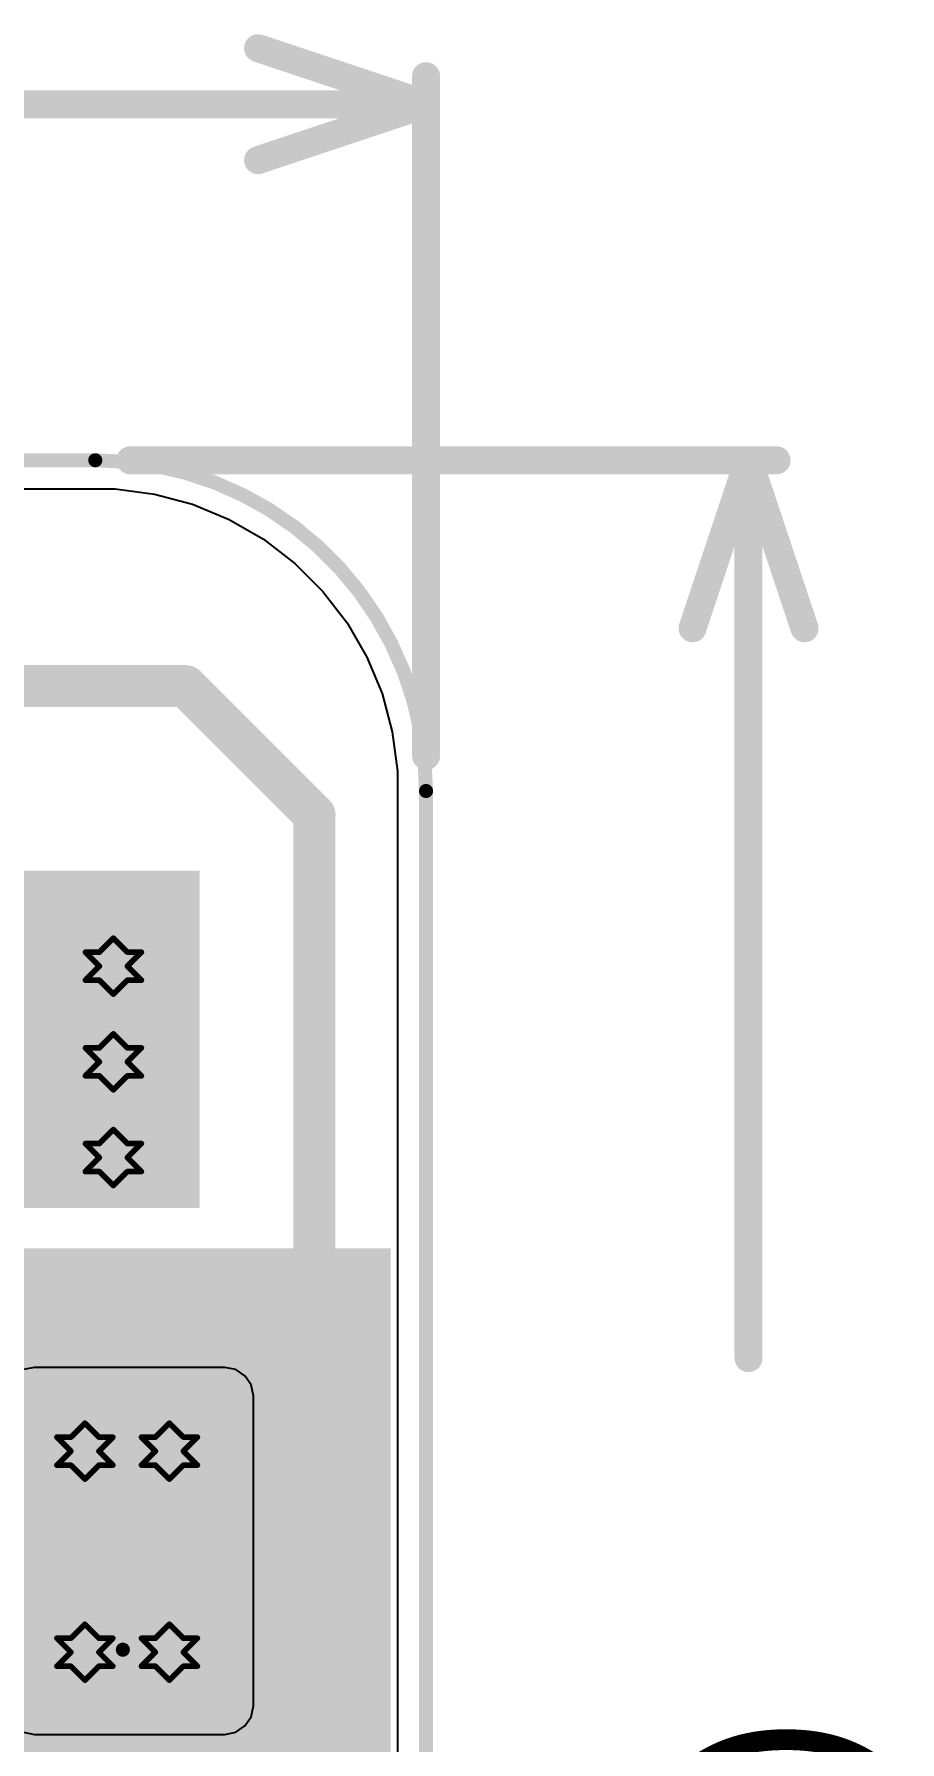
# Model space of a CAD drawing. Header units: inches. Extents: x -3 to 331, y -3 to 61.
# Drawn here: x 18.95 to 26.8, y 15.88 to 31.37 of the extents above; entities that cross this region are included whole.
import ezdxf

# ---------------------------------------------------------------- set-up
doc = ezdxf.new("R2010")
doc.units = ezdxf.units.IN
for name, color, linetype in [('Board Outline', 216, 'Continuous'), ('Bottom Layer', 5, 'Continuous'), ('Bottom Overlay', 54, 'Continuous'), ('Dimension', 6, 'Continuous'), ('Drill Drawing', 1, 'Continuous'), ('Top Layer', 1, 'Continuous'), ('Via Holes', 16, 'Continuous')]:
    doc.layers.add(name, color=color, linetype=linetype)
doc.styles.add('Arial', font='', dxfattribs={"height": 0.2})
doc.styles.get('Arial').set_extended_font_data('Arial')

msp = doc.modelspace()

# ---------------------------------------------------------------- hatches: boundary and pattern name
at = {"layer": 'Bottom Layer'}
h = msp.add_hatch(color=5, dxfattribs=at)
edge = h.paths.add_edge_path()
edge.add_arc((19.664, 22.911), 0.3, 0, 360)
h = msp.add_hatch(color=5, dxfattribs=at)
edge = h.paths.add_edge_path()
edge.add_arc((19.664, 22.043), 0.3, 0, 360)
h = msp.add_hatch(color=5, dxfattribs=at)
edge = h.paths.add_edge_path()
edge.add_arc((19.664, 21.175), 0.3, 0, 360)
msp.add_hatch(color=5, dxfattribs=at).paths.add_polyline_path([(18.948, 16.202), (20.675, 16.202), (20.675, 19.013), (18.948, 19.013)])
h = msp.add_hatch(color=5, dxfattribs=at)
edge = h.paths.add_edge_path()
edge.add_arc((19.406, 18.512), 0.3, 0, 360)
h = msp.add_hatch(color=5, dxfattribs=at)
edge = h.paths.add_edge_path()
edge.add_arc((20.172, 18.512), 0.3, 0, 360)
h = msp.add_hatch(color=5, dxfattribs=at)
edge = h.paths.add_edge_path()
edge.add_arc((19.406, 16.688), 0.3, 0, 360)
h = msp.add_hatch(color=5, dxfattribs=at)
edge = h.paths.add_edge_path()
edge.add_arc((20.172, 16.688), 0.3, 0, 360)
at = {"layer": 'Top Layer'}
for points in [[(17.569, 20.717), (20.447, 20.717), (20.447, 23.778), (17.569, 23.778)], [(15.816, 20.717), (20.117, 20.717), (20.117, 22.657), (15.816, 22.657)], [(17.541, 16.183), (20.447, 16.183), (20.447, 20.353), (17.541, 20.353)], [(17.541, 15.646), (22.179, 15.646), (22.179, 20.353), (17.541, 20.353)], [(19.486, 8.179), (22.179, 8.179), (22.179, 17.931), (19.486, 17.931)]]:
    msp.add_hatch(color=1, dxfattribs=at).paths.add_polyline_path(points)
h = msp.add_hatch(color=1, dxfattribs=at)
edge = h.paths.add_edge_path()
edge.add_arc((19.664, 22.911), 0.3, 0, 360)
h = msp.add_hatch(color=1, dxfattribs=at)
edge = h.paths.add_edge_path()
edge.add_arc((19.664, 22.043), 0.3, 0, 360)
h = msp.add_hatch(color=1, dxfattribs=at)
edge = h.paths.add_edge_path()
edge.add_arc((19.664, 21.175), 0.3, 0, 360)
h = msp.add_hatch(color=1, dxfattribs=at)
edge = h.paths.add_edge_path()
edge.add_arc((19.406, 18.512), 0.3, 0, 360)
h = msp.add_hatch(color=1, dxfattribs=at)
edge = h.paths.add_edge_path()
edge.add_arc((20.172, 18.512), 0.3, 0, 360)
h = msp.add_hatch(color=1, dxfattribs=at)
edge = h.paths.add_edge_path()
edge.add_arc((19.406, 16.688), 0.3, 0, 360)
h = msp.add_hatch(color=1, dxfattribs=at)
edge = h.paths.add_edge_path()
edge.add_arc((20.172, 16.688), 0.3, 0, 360)
at = {"layer": 'Via Holes'}
h = msp.add_hatch(color=7, dxfattribs=at)
edge = h.paths.add_edge_path()
edge.add_arc((19.664, 22.911), 0.15, 0, 360)
h = msp.add_hatch(color=7, dxfattribs=at)
edge = h.paths.add_edge_path()
edge.add_arc((19.664, 22.043), 0.15, 0, 360)
h = msp.add_hatch(color=7, dxfattribs=at)
edge = h.paths.add_edge_path()
edge.add_arc((19.664, 21.175), 0.15, 0, 360)
h = msp.add_hatch(color=7, dxfattribs=at)
edge = h.paths.add_edge_path()
edge.add_arc((19.406, 18.512), 0.15, 0, 360)
h = msp.add_hatch(color=7, dxfattribs=at)
edge = h.paths.add_edge_path()
edge.add_arc((20.172, 18.512), 0.15, 0, 360)
h = msp.add_hatch(color=7, dxfattribs=at)
edge = h.paths.add_edge_path()
edge.add_arc((19.406, 16.688), 0.15, 0, 360)
h = msp.add_hatch(color=7, dxfattribs=at)
edge = h.paths.add_edge_path()
edge.add_arc((20.172, 16.688), 0.15, 0, 360)

# ---------------------------------------------------------------- linework, layer by layer
at = {"layer": 'Board Outline', "const_width": 0.127}
for points in [[(16, 27.5), (19.5, 27.5)], [(22.5, 0.5), (22.5, 24.5)]]:
    msp.add_lwpolyline(points, dxfattribs=at)
at = {"layer": 'Board Outline', "const_width": 0.0635}
for points in [[(19.468, 27.5, 1), (19.532, 27.5, 1)], [(19.468, 27.5, 1), (19.532, 27.5, 1)], [(22.468, 24.5, 1), (22.532, 24.5, 1)], [(22.468, 24.5, 1), (22.532, 24.5, 1)]]:
    msp.add_lwpolyline(points, format="xyb", close=True, dxfattribs=at)
at = {"layer": 'Board Outline', "const_width": 0.127}
msp.add_lwpolyline([(19.5, 27.5, -0.414214), (22.5, 24.5)], format="xyb", dxfattribs=at)
at = {"layer": 'Bottom Layer'}
for p, q in [((16, 27.241), (19.5, 27.241)), ((19.5, 27.241), (19.5, 27.241)), ((19.5, 27.241), (19.5, 27.241)), ((19.5, 27.241), (19.68, 27.241)), ((19.68, 27.241), (20.036, 27.194)), ((20.036, 27.194), (20.383, 27.101)), ((20.383, 27.101), (20.715, 26.964)), ((20.715, 26.964), (21.026, 26.784)), ((21.026, 26.784), (21.311, 26.565)), ((21.311, 26.565), (21.565, 26.311)), ((21.565, 26.311), (21.784, 26.026)), ((21.784, 26.026), (21.964, 25.715)), ((21.964, 25.715), (22.101, 25.383)), ((22.101, 25.383), (22.194, 25.036)), ((22.194, 25.036), (22.241, 24.68)), ((22.241, 24.68), (22.241, 24.5)), ((22.241, 24.5), (22.241, 12.797)), ((18.948, 19.272), (18.849, 19.252)), ((20.675, 19.272), (18.948, 19.272)), ((20.774, 19.252), (20.675, 19.272)), ((20.858, 19.196), (20.774, 19.252)), ((20.914, 19.112), (20.858, 19.196)), ((20.934, 19.013), (20.914, 19.112)), ((20.934, 16.202), (20.934, 19.013)), ((20.914, 16.103), (20.934, 16.202)), ((18.849, 15.963), (18.948, 15.943)), ((20.675, 15.943), (20.774, 15.963)), ((20.774, 15.963), (20.858, 16.019)), ((20.858, 16.019), (20.914, 16.103)), ((18.948, 15.943), (20.675, 15.943))]:
    msp.add_line(p, q, dxfattribs=at)
at = {"layer": 'Bottom Overlay', "const_width": 0.127}
for points in [[(10, 16.711), (19.75, 16.711)], [(19.75, 13.516), (19.75, 16.711)]]:
    msp.add_lwpolyline(points, dxfattribs=at)
at = {"layer": 'Bottom Overlay', "const_width": 0.0635}
msp.add_lwpolyline([(19.718, 16.711, 1), (19.782, 16.711, 1)], format="xyb", close=True, dxfattribs=at)
msp.add_lwpolyline([(19.718, 16.711, 1), (19.782, 16.711, 1)], format="xyb", close=True, dxfattribs=at)
at = {"layer": 'Dimension', "const_width": 0.254}
for points in [[(20.976, 31.238), (22.5, 30.73)], [(22.5, 24.818), (22.5, 30.984)], [(16.856, 30.73), (22.5, 30.73)], [(20.976, 30.222), (22.5, 30.73)], [(19.817, 27.5), (25.679, 27.5)], [(24.917, 25.976), (25.425, 27.5)], [(25.425, 27.5), (25.933, 25.976)], [(25.425, 19.356), (25.425, 27.5)]]:
    msp.add_lwpolyline(points, dxfattribs=at)
at = {"layer": 'Dimension', "const_width": 0.127}
for points in [[(20.913, 31.238, 1), (21.04, 31.238, 1)], [(22.437, 30.984, 1), (22.564, 30.984, 1)], [(22.437, 30.73, 1), (22.564, 30.73, 1)], [(22.437, 30.73, 1), (22.564, 30.73, 1)], [(22.437, 30.73, 1), (22.564, 30.73, 1)], [(20.913, 30.222, 1), (21.04, 30.222, 1)], [(19.754, 27.5, 1), (19.881, 27.5, 1)], [(25.362, 27.5, 1), (25.489, 27.5, 1)], [(25.362, 27.5, 1), (25.489, 27.5, 1)], [(25.362, 27.5, 1), (25.489, 27.5, 1)], [(25.616, 27.5, 1), (25.743, 27.5, 1)], [(24.854, 25.976, 1), (24.981, 25.976, 1)], [(25.87, 25.976, 1), (25.997, 25.976, 1)], [(22.437, 24.818, 1), (22.564, 24.818, 1)], [(25.362, 19.356, 1), (25.489, 19.356, 1)]]:
    msp.add_lwpolyline(points, format="xyb", close=True, dxfattribs=at)
at = {"layer": 'Drill Drawing', "const_width": 0.0508}
for points in [[(19.537, 23.038), (19.664, 23.165)], [(19.664, 23.165), (19.791, 23.038)], [(19.41, 23.038), (19.537, 22.911)], [(19.41, 23.038), (19.537, 23.038)], [(19.41, 22.784), (19.537, 22.911)], [(19.791, 23.038), (19.918, 23.038)], [(19.791, 22.911), (19.918, 23.038)], [(19.791, 22.911), (19.918, 22.784)], [(19.41, 22.784), (19.537, 22.784)], [(19.537, 22.784), (19.664, 22.657)], [(19.664, 22.657), (19.791, 22.784)], [(19.791, 22.784), (19.918, 22.784)], [(19.537, 22.17), (19.664, 22.297)], [(19.664, 22.297), (19.791, 22.17)], [(19.41, 22.17), (19.537, 22.043)], [(19.41, 22.17), (19.537, 22.17)], [(19.791, 22.17), (19.918, 22.17)], [(19.791, 22.043), (19.918, 22.17)], [(19.41, 21.916), (19.537, 22.043)], [(19.791, 22.043), (19.918, 21.916)], [(19.41, 21.916), (19.537, 21.916)], [(19.537, 21.916), (19.664, 21.789)], [(19.664, 21.789), (19.791, 21.916)], [(19.791, 21.916), (19.918, 21.916)], [(19.537, 21.302), (19.664, 21.429)], [(19.664, 21.429), (19.791, 21.302)], [(19.41, 21.302), (19.537, 21.175)], [(19.41, 21.302), (19.537, 21.302)], [(19.791, 21.302), (19.918, 21.302)], [(19.791, 21.175), (19.918, 21.302)], [(19.41, 21.048), (19.537, 21.175)], [(19.41, 21.048), (19.537, 21.048)], [(19.537, 21.048), (19.664, 20.921)], [(19.664, 20.921), (19.791, 21.048)], [(19.791, 21.175), (19.918, 21.048)], [(19.791, 21.048), (19.918, 21.048)], [(19.279, 18.639), (19.406, 18.766)], [(19.406, 18.766), (19.533, 18.639)], [(20.045, 18.639), (20.172, 18.766)], [(20.172, 18.766), (20.299, 18.639)], [(19.152, 18.639), (19.279, 18.512)], [(19.152, 18.639), (19.279, 18.639)], [(19.533, 18.639), (19.66, 18.639)], [(19.533, 18.512), (19.66, 18.639)], [(19.918, 18.639), (20.045, 18.512)], [(19.918, 18.639), (20.045, 18.639)], [(20.299, 18.639), (20.426, 18.639)], [(20.299, 18.512), (20.426, 18.639)], [(19.152, 18.385), (19.279, 18.512)], [(19.533, 18.512), (19.66, 18.385)], [(19.918, 18.385), (20.045, 18.512)], [(20.299, 18.512), (20.426, 18.385)], [(19.152, 18.385), (19.279, 18.385)], [(19.279, 18.385), (19.406, 18.258)], [(19.406, 18.258), (19.533, 18.385)], [(19.533, 18.385), (19.66, 18.385)], [(19.918, 18.385), (20.045, 18.385)], [(20.045, 18.385), (20.172, 18.258)], [(20.172, 18.258), (20.299, 18.385)], [(20.299, 18.385), (20.426, 18.385)], [(19.279, 16.815), (19.406, 16.942)], [(19.406, 16.942), (19.533, 16.815)], [(20.045, 16.815), (20.172, 16.942)], [(20.172, 16.942), (20.299, 16.815)], [(19.152, 16.815), (19.279, 16.688)], [(19.152, 16.815), (19.279, 16.815)], [(19.533, 16.815), (19.66, 16.815)], [(19.533, 16.688), (19.66, 16.815)], [(19.918, 16.815), (20.045, 16.688)], [(19.918, 16.815), (20.045, 16.815)], [(20.299, 16.815), (20.426, 16.815)], [(20.299, 16.688), (20.426, 16.815)], [(19.152, 16.561), (19.279, 16.688)], [(19.152, 16.561), (19.279, 16.561)], [(19.279, 16.561), (19.406, 16.434)], [(19.406, 16.434), (19.533, 16.561)], [(19.533, 16.688), (19.66, 16.561)], [(19.533, 16.561), (19.66, 16.561)], [(19.918, 16.561), (20.045, 16.688)], [(19.918, 16.561), (20.045, 16.561)], [(20.045, 16.561), (20.172, 16.434)], [(20.172, 16.434), (20.299, 16.561)], [(20.299, 16.688), (20.426, 16.561)], [(20.299, 16.561), (20.426, 16.561)]]:
    msp.add_lwpolyline(points, dxfattribs=at)
at = {"layer": 'Drill Drawing', "const_width": 0.0254}
for points in [[(19.652, 23.165, 1), (19.677, 23.165, 1)], [(19.652, 23.165, 1), (19.677, 23.165, 1)], [(19.398, 23.038, 1), (19.423, 23.038, 1)], [(19.398, 23.038, 1), (19.423, 23.038, 1)], [(19.525, 23.038, 1), (19.55, 23.038, 1)], [(19.525, 23.038, 1), (19.55, 23.038, 1)], [(19.525, 22.911, 1), (19.55, 22.911, 1)], [(19.525, 22.911, 1), (19.55, 22.911, 1)], [(19.779, 23.038, 1), (19.804, 23.038, 1)], [(19.779, 23.038, 1), (19.804, 23.038, 1)], [(19.779, 22.911, 1), (19.804, 22.911, 1)], [(19.779, 22.911, 1), (19.804, 22.911, 1)], [(19.906, 23.038, 1), (19.931, 23.038, 1)], [(19.906, 23.038, 1), (19.931, 23.038, 1)], [(19.398, 22.784, 1), (19.423, 22.784, 1)], [(19.398, 22.784, 1), (19.423, 22.784, 1)], [(19.525, 22.784, 1), (19.55, 22.784, 1)], [(19.525, 22.784, 1), (19.55, 22.784, 1)], [(19.779, 22.784, 1), (19.804, 22.784, 1)], [(19.779, 22.784, 1), (19.804, 22.784, 1)], [(19.906, 22.784, 1), (19.931, 22.784, 1)], [(19.906, 22.784, 1), (19.931, 22.784, 1)], [(19.652, 22.657, 1), (19.677, 22.657, 1)], [(19.652, 22.657, 1), (19.677, 22.657, 1)], [(19.652, 22.297, 1), (19.677, 22.297, 1)], [(19.652, 22.297, 1), (19.677, 22.297, 1)], [(19.398, 22.17, 1), (19.423, 22.17, 1)], [(19.398, 22.17, 1), (19.423, 22.17, 1)], [(19.525, 22.17, 1), (19.55, 22.17, 1)], [(19.525, 22.17, 1), (19.55, 22.17, 1)], [(19.779, 22.17, 1), (19.804, 22.17, 1)], [(19.779, 22.17, 1), (19.804, 22.17, 1)], [(19.906, 22.17, 1), (19.931, 22.17, 1)], [(19.906, 22.17, 1), (19.931, 22.17, 1)], [(19.525, 22.043, 1), (19.55, 22.043, 1)], [(19.525, 22.043, 1), (19.55, 22.043, 1)], [(19.779, 22.043, 1), (19.804, 22.043, 1)], [(19.779, 22.043, 1), (19.804, 22.043, 1)], [(19.398, 21.916, 1), (19.423, 21.916, 1)], [(19.398, 21.916, 1), (19.423, 21.916, 1)], [(19.525, 21.916, 1), (19.55, 21.916, 1)], [(19.525, 21.916, 1), (19.55, 21.916, 1)], [(19.779, 21.916, 1), (19.804, 21.916, 1)], [(19.779, 21.916, 1), (19.804, 21.916, 1)], [(19.906, 21.916, 1), (19.931, 21.916, 1)], [(19.906, 21.916, 1), (19.931, 21.916, 1)], [(19.652, 21.789, 1), (19.677, 21.789, 1)], [(19.652, 21.789, 1), (19.677, 21.789, 1)], [(19.652, 21.429, 1), (19.677, 21.429, 1)], [(19.652, 21.429, 1), (19.677, 21.429, 1)], [(19.398, 21.302, 1), (19.423, 21.302, 1)], [(19.398, 21.302, 1), (19.423, 21.302, 1)], [(19.525, 21.302, 1), (19.55, 21.302, 1)], [(19.525, 21.302, 1), (19.55, 21.302, 1)], [(19.779, 21.302, 1), (19.804, 21.302, 1)], [(19.779, 21.302, 1), (19.804, 21.302, 1)], [(19.906, 21.302, 1), (19.931, 21.302, 1)], [(19.906, 21.302, 1), (19.931, 21.302, 1)], [(19.398, 21.048, 1), (19.423, 21.048, 1)], [(19.398, 21.048, 1), (19.423, 21.048, 1)], [(19.525, 21.175, 1), (19.55, 21.175, 1)], [(19.525, 21.175, 1), (19.55, 21.175, 1)], [(19.525, 21.048, 1), (19.55, 21.048, 1)], [(19.525, 21.048, 1), (19.55, 21.048, 1)], [(19.779, 21.175, 1), (19.804, 21.175, 1)], [(19.779, 21.175, 1), (19.804, 21.175, 1)], [(19.779, 21.048, 1), (19.804, 21.048, 1)], [(19.779, 21.048, 1), (19.804, 21.048, 1)], [(19.906, 21.048, 1), (19.931, 21.048, 1)], [(19.906, 21.048, 1), (19.931, 21.048, 1)], [(19.652, 20.921, 1), (19.677, 20.921, 1)], [(19.652, 20.921, 1), (19.677, 20.921, 1)], [(19.393, 18.766, 1), (19.418, 18.766, 1)], [(19.393, 18.766, 1), (19.418, 18.766, 1)], [(20.16, 18.766, 1), (20.185, 18.766, 1)], [(20.16, 18.766, 1), (20.185, 18.766, 1)], [(19.139, 18.639, 1), (19.164, 18.639, 1)], [(19.139, 18.639, 1), (19.164, 18.639, 1)], [(19.266, 18.639, 1), (19.291, 18.639, 1)], [(19.266, 18.639, 1), (19.291, 18.639, 1)], [(19.52, 18.639, 1), (19.545, 18.639, 1)], [(19.52, 18.639, 1), (19.545, 18.639, 1)], [(19.647, 18.639, 1), (19.672, 18.639, 1)], [(19.647, 18.639, 1), (19.672, 18.639, 1)], [(19.906, 18.639, 1), (19.931, 18.639, 1)], [(19.906, 18.639, 1), (19.931, 18.639, 1)], [(20.033, 18.639, 1), (20.058, 18.639, 1)], [(20.033, 18.639, 1), (20.058, 18.639, 1)], [(20.287, 18.639, 1), (20.312, 18.639, 1)], [(20.287, 18.639, 1), (20.312, 18.639, 1)], [(20.414, 18.639, 1), (20.439, 18.639, 1)], [(20.414, 18.639, 1), (20.439, 18.639, 1)], [(19.266, 18.512, 1), (19.291, 18.512, 1)], [(19.266, 18.512, 1), (19.291, 18.512, 1)], [(19.52, 18.512, 1), (19.545, 18.512, 1)], [(19.52, 18.512, 1), (19.545, 18.512, 1)], [(20.033, 18.512, 1), (20.058, 18.512, 1)], [(20.033, 18.512, 1), (20.058, 18.512, 1)], [(20.287, 18.512, 1), (20.312, 18.512, 1)], [(20.287, 18.512, 1), (20.312, 18.512, 1)], [(19.139, 18.385, 1), (19.164, 18.385, 1)], [(19.139, 18.385, 1), (19.164, 18.385, 1)], [(19.266, 18.385, 1), (19.291, 18.385, 1)], [(19.266, 18.385, 1), (19.291, 18.385, 1)], [(19.393, 18.258, 1), (19.418, 18.258, 1)], [(19.393, 18.258, 1), (19.418, 18.258, 1)], [(19.52, 18.385, 1), (19.545, 18.385, 1)], [(19.52, 18.385, 1), (19.545, 18.385, 1)], [(19.647, 18.385, 1), (19.672, 18.385, 1)], [(19.647, 18.385, 1), (19.672, 18.385, 1)], [(19.906, 18.385, 1), (19.931, 18.385, 1)], [(19.906, 18.385, 1), (19.931, 18.385, 1)], [(20.033, 18.385, 1), (20.058, 18.385, 1)], [(20.033, 18.385, 1), (20.058, 18.385, 1)], [(20.16, 18.258, 1), (20.185, 18.258, 1)], [(20.16, 18.258, 1), (20.185, 18.258, 1)], [(20.287, 18.385, 1), (20.312, 18.385, 1)], [(20.287, 18.385, 1), (20.312, 18.385, 1)], [(20.414, 18.385, 1), (20.439, 18.385, 1)], [(20.414, 18.385, 1), (20.439, 18.385, 1)], [(19.393, 16.942, 1), (19.418, 16.942, 1)], [(19.393, 16.942, 1), (19.418, 16.942, 1)], [(20.16, 16.942, 1), (20.185, 16.942, 1)], [(20.16, 16.942, 1), (20.185, 16.942, 1)], [(19.139, 16.815, 1), (19.164, 16.815, 1)], [(19.139, 16.815, 1), (19.164, 16.815, 1)], [(19.266, 16.815, 1), (19.291, 16.815, 1)], [(19.266, 16.815, 1), (19.291, 16.815, 1)], [(19.52, 16.815, 1), (19.545, 16.815, 1)], [(19.52, 16.815, 1), (19.545, 16.815, 1)], [(19.647, 16.815, 1), (19.672, 16.815, 1)], [(19.647, 16.815, 1), (19.672, 16.815, 1)], [(19.906, 16.815, 1), (19.931, 16.815, 1)], [(19.906, 16.815, 1), (19.931, 16.815, 1)], [(20.033, 16.815, 1), (20.058, 16.815, 1)], [(20.033, 16.815, 1), (20.058, 16.815, 1)], [(20.287, 16.815, 1), (20.312, 16.815, 1)], [(20.287, 16.815, 1), (20.312, 16.815, 1)], [(20.414, 16.815, 1), (20.439, 16.815, 1)], [(20.414, 16.815, 1), (20.439, 16.815, 1)], [(19.139, 16.561, 1), (19.164, 16.561, 1)], [(19.139, 16.561, 1), (19.164, 16.561, 1)], [(19.266, 16.688, 1), (19.291, 16.688, 1)], [(19.266, 16.688, 1), (19.291, 16.688, 1)], [(19.266, 16.561, 1), (19.291, 16.561, 1)], [(19.266, 16.561, 1), (19.291, 16.561, 1)], [(19.52, 16.688, 1), (19.545, 16.688, 1)], [(19.52, 16.688, 1), (19.545, 16.688, 1)], [(19.52, 16.561, 1), (19.545, 16.561, 1)], [(19.52, 16.561, 1), (19.545, 16.561, 1)], [(19.647, 16.561, 1), (19.672, 16.561, 1)], [(19.647, 16.561, 1), (19.672, 16.561, 1)], [(19.906, 16.561, 1), (19.931, 16.561, 1)], [(19.906, 16.561, 1), (19.931, 16.561, 1)], [(20.033, 16.688, 1), (20.058, 16.688, 1)], [(20.033, 16.688, 1), (20.058, 16.688, 1)], [(20.033, 16.561, 1), (20.058, 16.561, 1)], [(20.033, 16.561, 1), (20.058, 16.561, 1)], [(20.287, 16.688, 1), (20.312, 16.688, 1)], [(20.287, 16.688, 1), (20.312, 16.688, 1)], [(20.287, 16.561, 1), (20.312, 16.561, 1)], [(20.287, 16.561, 1), (20.312, 16.561, 1)], [(20.414, 16.561, 1), (20.439, 16.561, 1)], [(20.414, 16.561, 1), (20.439, 16.561, 1)], [(19.393, 16.434, 1), (19.418, 16.434, 1)], [(19.393, 16.434, 1), (19.418, 16.434, 1)], [(20.16, 16.434, 1), (20.185, 16.434, 1)], [(20.16, 16.434, 1), (20.185, 16.434, 1)]]:
    msp.add_lwpolyline(points, format="xyb", close=True, dxfattribs=at)
at = {"layer": 'Top Layer', "const_width": 0.381}
for points in [[(15.011, 25.451), (20.32, 25.451)], [(20.32, 25.451), (21.488, 24.282)], [(21.488, 18), (21.488, 24.282)], [(21.488, 13.812), (21.488, 18)], [(21.031, 17.78), (21.133, 17.678)]]:
    msp.add_lwpolyline(points, dxfattribs=at)
at = {"layer": 'Top Layer', "const_width": 0.191}
for points in [[(20.225, 25.451, 1), (20.415, 25.451, 1)], [(20.225, 25.451, 1), (20.415, 25.451, 1)], [(21.393, 24.282, 1), (21.584, 24.282, 1)], [(21.393, 24.282, 1), (21.584, 24.282, 1)], [(21.393, 18, 1), (21.584, 18, 1)], [(21.393, 18, 1), (21.584, 18, 1)], [(20.936, 17.78, 1), (21.126, 17.78, 1)], [(21.038, 17.678, 1), (21.228, 17.678, 1)]]:
    msp.add_lwpolyline(points, format="xyb", close=True, dxfattribs=at)

# ---------------------------------------------------------------- texts
at = {"layer": 'Dimension', "style": 'Arial'}
msp.add_text('30.00 (mm)', height=1.524, rotation=90, dxfattribs=at).set_placement((26.34, 5.238))

doc.saveas('drawing.dxf')
